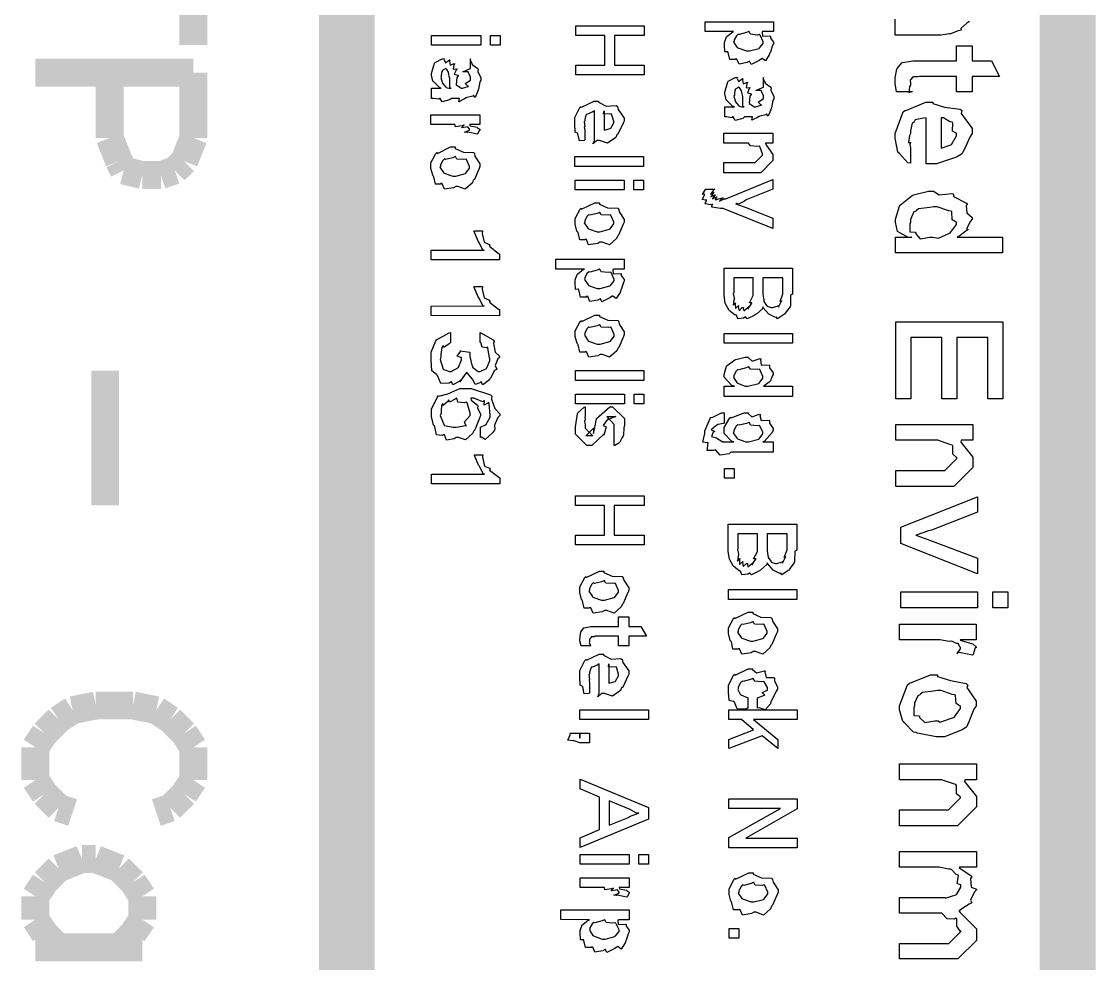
# Model space of a CAD drawing. Extents: x 0.1 to 11.6, y 0.3 to 16.3.
# Drawn here: x 1.4784 to 1.8634, y 1.7942 to 2.1317 of the extents above; entities that cross this region are included whole.
import ezdxf

# ---------------------------------------------------------------- set-up
doc = ezdxf.new("R2010")
doc.units = 0
doc.layers.get('0').update_dxf_attribs({"linetype": 'CONTINUOUS'})

msp = doc.modelspace()

# ---------------------------------------------------------------- linework, layer by layer
at = {"color": 0}
for points, const_width in [([(1.595, 0.520019), (1.595, 4.17665)], 0.02), ([(1.85335, 0.501682), (1.85335, 4.17665)], 0.02), ([(1.53999, 2.16168), (1.53999, 2.12332)], 0.01), ([(1.48335, 2.11333), (1.53999, 2.11333)], 0.01), ([(1.50999, 2.09), (1.50999, 2.11333)], 0.01), ([(1.53999, 2.11333), (1.53999, 2.09)], 0.01), ([(1.51335, 2.08165), (1.50999, 2.09)], 0.01), ([(1.53999, 2.09), (1.53668, 2.08165)], 0.01), ([(1.51497, 2.07835), (1.51335, 2.08165)], 0.01), ([(1.52165, 2.07667), (1.51497, 2.07835)], 0.01), ([(1.53331, 2.07835), (1.52832, 2.07667)], 0.01), ([(1.53668, 2.08165), (1.53331, 2.07835)], 0.01), ([(1.52832, 2.07667), (1.52165, 2.07667)], 0.01), ([(1.50836, 2.00667), (1.50836, 1.95833)], 0.01), ([(1.50499, 1.88667), (1.49669, 1.88499)], 0.01), ([(1.51833, 1.88667), (1.50499, 1.88667)], 0.01), ([(1.52669, 1.88499), (1.51833, 1.88667)], 0.01), ([(1.49164, 1.88167), (1.48665, 1.87668)], 0.01), ([(1.49669, 1.88499), (1.49164, 1.88167)], 0.01), ([(1.53168, 1.88167), (1.52669, 1.88499)], 0.01), ([(1.53668, 1.87668), (1.53168, 1.88167)], 0.01), ([(1.48665, 1.87668), (1.48335, 1.87169)], 0.01), ([(1.53999, 1.87169), (1.53668, 1.87668)], 0.01), ([(1.48335, 1.87169), (1.48335, 1.85997)], 0.01), ([(1.53999, 1.85997), (1.53999, 1.87169)], 0.01), ([(1.48335, 1.85997), (1.48665, 1.85499)], 0.01), ([(1.53668, 1.85499), (1.53999, 1.85997)], 0.01), ([(1.48665, 1.85499), (1.49164, 1.84999)], 0.01), ([(1.53168, 1.84999), (1.53668, 1.85499)], 0.01), ([(1.49164, 1.84999), (1.49669, 1.84831)], 0.01), ([(1.52669, 1.84831), (1.53168, 1.84999)], 0.01), ([(1.5, 1.83165), (1.49164, 1.82835)], 0.01), ([(1.50499, 1.83165), (1.5, 1.83165)], 0.01), ([(1.51335, 1.82835), (1.50499, 1.83165)], 0.01), ([(1.49164, 1.82835), (1.48665, 1.82335)], 0.01), ([(1.51833, 1.82335), (1.51335, 1.82835)], 0.01), ([(1.48665, 1.82335), (1.48335, 1.81831)], 0.01), ([(1.52165, 1.81831), (1.51833, 1.82335)], 0.01), ([(1.48335, 1.81831), (1.48335, 1.81)], 0.01), ([(1.52165, 1.81), (1.52165, 1.81831)], 0.01), ([(1.48335, 1.81), (1.48665, 1.80501)], 0.01), ([(1.51833, 1.80501), (1.52165, 1.81)], 0.01), ([(1.48665, 1.80501), (1.49164, 1.80003)], 0.01), ([(1.51335, 1.80003), (1.51833, 1.80501)], 0.01), ([(1.52165, 1.80003), (1.48335, 1.80003)], 0.01)]:
    msp.add_lwpolyline(points, dxfattribs=dict(at, const_width=const_width))
for points in [[(1.67703, 2.13015), (1.70156, 2.13015), (1.70156, 2.12668), (1.69092, 2.12668), (1.69092, 2.11604), (1.70156, 2.11604), (1.70156, 2.11257), (1.67703, 2.11257), (1.67703, 2.11604), (1.68744, 2.11604), (1.68744, 2.12668), (1.67703, 2.12668), (1.67703, 2.13015)], [(1.72342, 2.13157), (1.74794, 2.13157), (1.74794, 2.1281), (1.74403, 2.1281), (1.74382, 2.12793), (1.74397, 2.12642), (1.74669, 2.12651), (1.74685, 2.12636), (1.74681, 2.12576), (1.74794, 2.12429), (1.74794, 2.12375), (1.74761, 2.12326), (1.74685, 2.12076), (1.74664, 2.1205), (1.74642, 2.11974), (1.74501, 2.11757), (1.74382, 2.11843), (1.7436, 2.11833), (1.74274, 2.11774), (1.73986, 2.11632), (1.73936, 2.11746), (1.73926, 2.11746), (1.7385, 2.11697), (1.73562, 2.11643), (1.73481, 2.11822), (1.73449, 2.11833), (1.73421, 2.11806), (1.73221, 2.11806), (1.73161, 2.12065), (1.73144, 2.12093), (1.73139, 2.12088), (1.73047, 2.12082), (1.73036, 2.12337), (1.73036, 2.12418), (1.73036, 2.12418), (1.73107, 2.12619), (1.73122, 2.12636), (1.73122, 2.12636), (1.73335, 2.12799), (1.73361, 2.1281), (1.72342, 2.1281), (1.72342, 2.13157)], [(1.62538, 2.12668), (1.64296, 2.12668), (1.64296, 2.12321), (1.62538, 2.12321), (1.62538, 2.12668)], [(1.64643, 2.12668), (1.6499, 2.12668), (1.6499, 2.12321), (1.64643, 2.12321), (1.64643, 2.12668)], [(1.73904, 2.1281), (1.73822, 2.12771), (1.73562, 2.127), (1.73519, 2.12706), (1.73514, 2.12701), (1.73465, 2.12657), (1.73383, 2.12511), (1.73383, 2.12463), (1.73361, 2.12435), (1.73492, 2.1224), (1.73514, 2.12224), (1.73514, 2.12224), (1.73822, 2.12115), (1.73926, 2.12115), (1.73926, 2.12115), (1.74274, 2.12207), (1.74294, 2.12224), (1.74294, 2.12224), (1.74425, 2.12386), (1.74425, 2.1244), (1.74425, 2.1244), (1.74317, 2.12685), (1.74294, 2.12701), (1.74219, 2.12685), (1.73969, 2.12711), (1.73921, 2.1281), (1.73904, 2.1281)], [(1.79764, 2.10656), (1.79199, 2.10656), (1.79199, 2.10656), (1.79156, 2.10949), (1.79156, 2.11046), (1.79156, 2.11154), (1.7921, 2.11458), (1.79221, 2.11481), (1.79221, 2.11481), (1.79394, 2.11686), (1.79417, 2.11697), (1.79417, 2.11697), (1.7979, 2.11762), (1.79915, 2.11762), (1.81347, 2.11762), (1.81347, 2.12304), (1.81913, 2.12304), (1.81913, 2.11762), (1.82607, 2.11762), (1.82889, 2.11197), (1.81913, 2.11197), (1.81913, 2.10656), (1.81347, 2.10656), (1.81347, 2.11197), (1.80024, 2.11197), (1.79969, 2.11187), (1.79812, 2.11182), (1.79807, 2.11176), (1.79779, 2.11171), (1.79725, 2.111), (1.79719, 2.11089), (1.79693, 2.11078), (1.79699, 2.10943), (1.79699, 2.10894), (1.79671, 2.10835), (1.79644, 2.10622), (1.79758, 2.10661), (1.79764, 2.10656)], [(1.62885, 2.10786), (1.62819, 2.10807), (1.62614, 2.11003), (1.62603, 2.11025), (1.62586, 2.11029), (1.62538, 2.11242), (1.62538, 2.11307), (1.62538, 2.11307), (1.62646, 2.11675), (1.62668, 2.11697), (1.62668, 2.11697), (1.62912, 2.11828), (1.62993, 2.11828), (1.62983, 2.118), (1.63038, 2.11692), (1.63172, 2.11794), (1.63189, 2.11783), (1.63172, 2.11746), (1.632, 2.116), (1.63351, 2.11664), (1.63363, 2.11654), (1.63336, 2.11615), (1.63308, 2.11458), (1.63444, 2.11469), (1.6345, 2.11458), (1.63411, 2.11431), (1.63351, 2.11285), (1.63487, 2.11242), (1.63493, 2.11219), (1.63444, 2.11165), (1.63411, 2.10906), (1.63569, 2.10807), (1.63579, 2.10786), (1.63579, 2.10786), (1.63644, 2.10786), (1.63644, 2.10786), (1.63644, 2.10786), (1.63851, 2.1084), (1.63861, 2.10851), (1.63829, 2.10856), (1.63743, 2.10954), (1.63926, 2.11074), (1.63926, 2.11111), (1.63926, 2.11176), (1.63851, 2.11361), (1.6384, 2.11371), (1.63797, 2.11361), (1.63661, 2.11361), (1.639, 2.11475), (1.63926, 2.11481), (1.63926, 2.11828), (1.63921, 2.118), (1.63949, 2.11708), (1.63971, 2.11697), (1.63986, 2.11632), (1.64193, 2.11486), (1.64208, 2.11458), (1.64199, 2.11376), (1.64296, 2.11149), (1.64296, 2.11068), (1.64264, 2.11008), (1.64219, 2.10742), (1.64208, 2.10721), (1.64187, 2.1065), (1.64094, 2.10444), (1.64035, 2.10525), (1.64035, 2.10525), (1.64025, 2.10493), (1.63797, 2.10444), (1.63775, 2.10439), (1.63715, 2.10394), (1.63514, 2.10297), (1.63536, 2.10417), (1.63536, 2.10417), (1.63254, 2.10417), (1.63183, 2.10368), (1.62912, 2.10292), (1.62842, 2.10417), (1.62819, 2.10417), (1.62799, 2.1039), (1.62603, 2.10417), (1.62538, 2.10417), (1.62538, 2.10786), (1.62625, 2.10786), (1.62819, 2.10786), (1.62885, 2.10786)], [(1.63232, 2.10786), (1.63194, 2.10797), (1.63189, 2.11111), (1.63189, 2.11154), (1.63183, 2.11154), (1.63146, 2.11339), (1.63146, 2.1135), (1.63146, 2.1135), (1.63086, 2.11453), (1.63081, 2.11458), (1.63075, 2.11458), (1.63043, 2.11481), (1.63038, 2.11481), (1.63015, 2.11458), (1.62933, 2.11425), (1.62929, 2.11415), (1.62901, 2.11378), (1.62885, 2.11247), (1.62885, 2.11199), (1.62864, 2.11165), (1.62918, 2.10997), (1.62929, 2.10981), (1.62918, 2.10969), (1.63049, 2.10818), (1.63058, 2.10807), (1.63058, 2.10807), (1.63157, 2.10786), (1.63189, 2.10786), (1.63232, 2.10786)], [(1.73389, 2.10118), (1.73324, 2.1014), (1.73118, 2.10335), (1.73107, 2.10357), (1.7309, 2.10362), (1.73042, 2.10574), (1.73042, 2.10639), (1.73042, 2.10639), (1.7315, 2.11008), (1.73172, 2.11029), (1.73172, 2.11029), (1.73415, 2.1116), (1.73497, 2.1116), (1.73486, 2.11133), (1.7354, 2.11025), (1.73676, 2.11128), (1.73693, 2.11117), (1.73676, 2.11079), (1.73703, 2.10932), (1.73856, 2.10997), (1.73867, 2.10986), (1.73839, 2.10949), (1.73812, 2.10792), (1.73947, 2.10801), (1.73953, 2.1079), (1.73915, 2.10764), (1.73856, 2.10617), (1.7399, 2.10574), (1.73996, 2.10553), (1.73947, 2.10497), (1.73915, 2.10238), (1.74072, 2.1014), (1.74083, 2.10118), (1.74083, 2.10118), (1.74149, 2.10118), (1.74149, 2.10118), (1.74149, 2.10118), (1.74354, 2.10172), (1.74365, 2.10183), (1.74333, 2.10189), (1.74246, 2.10286), (1.74431, 2.10406), (1.74431, 2.10444), (1.74431, 2.10508), (1.74354, 2.10693), (1.74343, 2.10704), (1.743, 2.10693), (1.74164, 2.10693), (1.74403, 2.10807), (1.74431, 2.10813), (1.74431, 2.1116), (1.74425, 2.11133), (1.74451, 2.1104), (1.74474, 2.11029), (1.7449, 2.10965), (1.74696, 2.10818), (1.74713, 2.1079), (1.74701, 2.1071), (1.74799, 2.10482), (1.74799, 2.104), (1.74767, 2.1034), (1.74724, 2.10075), (1.74713, 2.10053), (1.7469, 2.09983), (1.74599, 2.09776), (1.74539, 2.09858), (1.74539, 2.09858), (1.74528, 2.09825), (1.743, 2.09776), (1.74278, 2.09771), (1.74219, 2.09728), (1.74018, 2.09631), (1.7404, 2.0975), (1.7404, 2.0975), (1.73757, 2.0975), (1.73688, 2.097), (1.73415, 2.09625), (1.73346, 2.0975), (1.73324, 2.0975), (1.73301, 2.09722), (1.73107, 2.0975), (1.73042, 2.0975), (1.73042, 2.10118), (1.73128, 2.10118), (1.73324, 2.10118), (1.73389, 2.10118)], [(1.73736, 2.10118), (1.73697, 2.10129), (1.73693, 2.10444), (1.73693, 2.10487), (1.73688, 2.10487), (1.73649, 2.10672), (1.73649, 2.10682), (1.73649, 2.10682), (1.73589, 2.10786), (1.73583, 2.10792), (1.73579, 2.10792), (1.73546, 2.10813), (1.7354, 2.10813), (1.73519, 2.10792), (1.73438, 2.10758), (1.73432, 2.10747), (1.73406, 2.1071), (1.73389, 2.10579), (1.73389, 2.10531), (1.73367, 2.10499), (1.73421, 2.10331), (1.73432, 2.10314), (1.73421, 2.10303), (1.73551, 2.10151), (1.73562, 2.1014), (1.73562, 2.1014), (1.7366, 2.10118), (1.73693, 2.10118), (1.73736, 2.10118)], [(1.68024, 2.09278), (1.68024, 2.08931), (1.68001, 2.08903), (1.67833, 2.08897), (1.67779, 2.09142), (1.67763, 2.09168), (1.67763, 2.09168), (1.67686, 2.09207), (1.67676, 2.09506), (1.67676, 2.09603), (1.67676, 2.09733), (1.67854, 2.10092), (1.67893, 2.10124), (1.6791, 2.10096), (1.68365, 2.10319), (1.68522, 2.10319), (1.68522, 2.10275), (1.68799, 2.1014), (1.69151, 2.10157), (1.69194, 2.10124), (1.69222, 2.10021), (1.69433, 2.09711), (1.69433, 2.09603), (1.69401, 2.09526), (1.69217, 2.09136), (1.69174, 2.09104), (1.69135, 2.09017), (1.68847, 2.08811), (1.68554, 2.08908), (1.68457, 2.08908), (1.68425, 2.08876), (1.68321, 2.08783), (1.68371, 2.08908), (1.68371, 2.08908), (1.68371, 2.09972), (1.68317, 2.09933), (1.68126, 2.09853), (1.6811, 2.09862), (1.6811, 2.09862), (1.68067, 2.09814), (1.68024, 2.09657), (1.68024, 2.09603), (1.68001, 2.09571), (1.68024, 2.09408), (1.68024, 2.09408), (1.68007, 2.09397), (1.68024, 2.09278), (1.68024, 2.09278)], [(1.79699, 2.08632), (1.79699, 2.08089), (1.79606, 2.08106), (1.79308, 2.08436), (1.79286, 2.08479), (1.79254, 2.0849), (1.79156, 2.0899), (1.79156, 2.09153), (1.79156, 2.09153), (1.79443, 2.09928), (1.79503, 2.09978), (1.79536, 2.09982), (1.80257, 2.10281), (1.80501, 2.10281), (1.80501, 2.10238), (1.80925, 2.10101), (1.81478, 2.10032), (1.81543, 2.09976), (1.81521, 2.09879), (1.81913, 2.09338), (1.81913, 2.09153), (1.81825, 2.09028), (1.81635, 2.08599), (1.81543, 2.08431), (1.815, 2.08393), (1.81353, 2.08311), (1.80632, 2.08067), (1.80393, 2.08068), (1.8036, 2.08067), (1.80285, 2.08067), (1.80263, 2.08067), (1.80263, 2.09717), (1.80165, 2.09706), (1.79872, 2.09646), (1.79839, 2.09581), (1.79829, 2.09565), (1.79758, 2.09532), (1.79699, 2.0925), (1.79699, 2.09153), (1.79671, 2.09082), (1.79628, 2.08838), (1.79699, 2.08832), (1.79699, 2.08826), (1.79676, 2.08789), (1.79699, 2.08632), (1.79699, 2.08632)], [(1.62506, 2.09831), (1.64264, 2.09831), (1.64264, 2.09483), (1.63894, 2.09483), (1.63917, 2.09435), (1.64165, 2.09386), (1.64176, 2.09375), (1.64171, 2.09358), (1.64264, 2.0931), (1.64264, 2.09289), (1.64242, 2.0925), (1.64187, 2.09147), (1.64176, 2.09136), (1.63829, 2.09201), (1.63801, 2.09196), (1.6371, 2.09201), (1.63894, 2.09283), (1.63894, 2.0931), (1.63894, 2.0931), (1.6384, 2.09392), (1.63829, 2.09397), (1.63775, 2.09381), (1.63607, 2.09364), (1.63699, 2.09463), (1.63699, 2.09463), (1.63629, 2.09435), (1.6339, 2.09397), (1.63374, 2.09483), (1.63374, 2.09483), (1.62506, 2.09483), (1.62506, 2.09831)], [(1.68718, 2.09972), (1.68718, 2.09278), (1.68718, 2.09278), (1.6894, 2.09332), (1.68956, 2.09343), (1.68956, 2.09343), (1.69065, 2.09538), (1.69065, 2.09603), (1.69065, 2.09603), (1.68989, 2.09847), (1.68978, 2.09862), (1.68912, 2.09847), (1.68701, 2.09864), (1.68718, 2.09972), (1.68718, 2.09972)], [(1.80806, 2.09717), (1.80806, 2.08632), (1.80806, 2.08632), (1.81153, 2.08746), (1.81174, 2.08761), (1.81174, 2.08761), (1.81347, 2.09071), (1.81347, 2.09174), (1.81338, 2.09168), (1.81207, 2.09244), (1.81218, 2.09538), (1.81196, 2.09565), (1.81114, 2.09581), (1.80881, 2.09717), (1.80806, 2.09717)], [(1.73008, 2.09164), (1.74767, 2.09164), (1.74767, 2.08817), (1.74507, 2.08817), (1.74539, 2.08729), (1.74767, 2.08404), (1.74767, 2.08296), (1.74767, 2.08186), (1.74333, 2.07753), (1.7405, 2.07753), (1.73008, 2.07753), (1.73008, 2.08122), (1.73986, 2.08122), (1.74137, 2.08122), (1.74397, 2.08382), (1.74397, 2.08425), (1.74397, 2.08425), (1.74306, 2.08686), (1.74289, 2.08707), (1.74214, 2.08692), (1.73969, 2.08718), (1.73899, 2.08817), (1.73876, 2.08817), (1.73008, 2.08817), (1.73008, 2.09164)], [(1.63379, 2.08675), (1.63379, 2.08626), (1.63678, 2.0849), (1.64035, 2.08479), (1.64074, 2.08436), (1.6409, 2.08344), (1.64268, 2.08072), (1.64268, 2.07981), (1.64236, 2.07904), (1.64068, 2.07514), (1.64031, 2.07482), (1.63997, 2.07389), (1.63743, 2.07167), (1.63482, 2.07264), (1.634, 2.07264), (1.63319, 2.07215), (1.62993, 2.07167), (1.62912, 2.07357), (1.62879, 2.07374), (1.62858, 2.07346), (1.62674, 2.07346), (1.62614, 2.07607), (1.62597, 2.07633), (1.62576, 2.07661), (1.62511, 2.07904), (1.62511, 2.07981), (1.62511, 2.08106), (1.6269, 2.08447), (1.62728, 2.08479), (1.62744, 2.08447), (1.63217, 2.08675), (1.63379, 2.08675)], [(1.63379, 2.08328), (1.63297, 2.0829), (1.63038, 2.08225), (1.62993, 2.08247), (1.62989, 2.08242), (1.62939, 2.08192), (1.62858, 2.08035), (1.62858, 2.07981), (1.62836, 2.07953), (1.62967, 2.07758), (1.62989, 2.07742), (1.62989, 2.07742), (1.63297, 2.07633), (1.634, 2.07633), (1.634, 2.07633), (1.63747, 2.07726), (1.63769, 2.07742), (1.63769, 2.07742), (1.639, 2.07921), (1.639, 2.07981), (1.639, 2.07981), (1.63792, 2.08225), (1.63769, 2.08242), (1.63693, 2.08225), (1.63444, 2.08236), (1.63396, 2.08328), (1.63379, 2.08328)], [(1.67676, 2.08328), (1.70128, 2.08328), (1.70128, 2.07981), (1.67676, 2.07981), (1.67676, 2.08328)], [(1.67681, 2.07488), (1.69439, 2.07488), (1.69439, 2.0714), (1.67681, 2.0714), (1.67681, 2.07488)], [(1.69786, 2.07488), (1.70133, 2.07488), (1.70133, 2.0714), (1.69786, 2.0714), (1.69786, 2.07488)], [(1.72364, 2.07167), (1.72689, 2.07167), (1.72646, 2.07129), (1.72537, 2.06982), (1.72667, 2.07058), (1.72667, 2.07058), (1.72629, 2.07026), (1.72547, 2.06885), (1.727, 2.06961), (1.72711, 2.0695), (1.72678, 2.06922), (1.72601, 2.06814), (1.72765, 2.0689), (1.72775, 2.06885), (1.72749, 2.06868), (1.72706, 2.06782), (1.7296, 2.06853), (1.72993, 2.06842), (1.72954, 2.06825), (1.72862, 2.06739), (1.73025, 2.06819), (1.73079, 2.06819), (1.74772, 2.07514), (1.74772, 2.07167), (1.73817, 2.06776), (1.73753, 2.06733), (1.73535, 2.06629), (1.73465, 2.06651), (1.73449, 2.06646), (1.73443, 2.0664), (1.73742, 2.06526), (1.73774, 2.06515), (1.74772, 2.06125), (1.74772, 2.05757), (1.72993, 2.06472), (1.72889, 2.06467), (1.72586, 2.06517), (1.72607, 2.06625), (1.72601, 2.06625), (1.72542, 2.06608), (1.72347, 2.06635), (1.72396, 2.06765), (1.72385, 2.06776), (1.72358, 2.06765), (1.72239, 2.06799), (1.72319, 2.06944), (1.72319, 2.06993), (1.7231, 2.06982), (1.72244, 2.06976), (1.72353, 2.07156), (1.72364, 2.07167)], [(1.79161, 2.05442), (1.79747, 2.05442), (1.79622, 2.05436), (1.79232, 2.05643), (1.79161, 2.05985), (1.79161, 2.06093), (1.79161, 2.06093), (1.79303, 2.06554), (1.79335, 2.06592), (1.79346, 2.06603), (1.79758, 2.06939), (1.79812, 2.06961), (1.79812, 2.06961), (1.8035, 2.0709), (1.80528, 2.07092), (1.80528, 2.07092), (1.80729, 2.06961), (1.8119, 2.07004), (1.81244, 2.06982), (1.81239, 2.06901), (1.81711, 2.06657), (1.81743, 2.06614), (1.817, 2.06575), (1.81722, 2.06321), (1.81917, 2.06153), (1.81917, 2.06093), (1.81853, 2.06017), (1.81706, 2.0574), (1.81765, 2.05724), (1.81765, 2.05724), (1.81683, 2.05658), (1.81435, 2.05464), (1.81386, 2.05453), (1.81375, 2.05442), (1.83003, 2.05442), (1.83003, 2.04878), (1.79161, 2.04878), (1.79161, 2.05442)], [(1.68549, 2.06679), (1.68549, 2.06629), (1.68847, 2.06494), (1.69206, 2.06483), (1.69243, 2.0644), (1.6926, 2.06347), (1.69439, 2.06076), (1.69439, 2.05985), (1.69407, 2.05908), (1.69239, 2.05518), (1.692, 2.05485), (1.69168, 2.05393), (1.68912, 2.05171), (1.68653, 2.05268), (1.68571, 2.05268), (1.6849, 2.05219), (1.68164, 2.05171), (1.68083, 2.0536), (1.6805, 2.05376), (1.68028, 2.0535), (1.67844, 2.0535), (1.67785, 2.0561), (1.67768, 2.05638), (1.67746, 2.05664), (1.67681, 2.05908), (1.67681, 2.05985), (1.67681, 2.06108), (1.6786, 2.06451), (1.67899, 2.06483), (1.67914, 2.06451), (1.68386, 2.06679), (1.68549, 2.06679)], [(1.80528, 2.06526), (1.80393, 2.06511), (1.79992, 2.06456), (1.79921, 2.06396), (1.79899, 2.06375), (1.79824, 2.06347), (1.79704, 2.06076), (1.79704, 2.05985), (1.79676, 2.05908), (1.79682, 2.05632), (1.79867, 2.05621), (1.79899, 2.05593), (1.79889, 2.05561), (1.80051, 2.05387), (1.80393, 2.05442), (1.80507, 2.05442), (1.80507, 2.05442), (1.80707, 2.05414), (1.81104, 2.05587), (1.81136, 2.05615), (1.81136, 2.05615), (1.81353, 2.05892), (1.81353, 2.05985), (1.81338, 2.05979), (1.81201, 2.06065), (1.8119, 2.06353), (1.81158, 2.06375), (1.81071, 2.06392), (1.80664, 2.06526), (1.80528, 2.06526)], [(1.68549, 2.06332), (1.68468, 2.06293), (1.68207, 2.06228), (1.68164, 2.0625), (1.68158, 2.06244), (1.6811, 2.06196), (1.68028, 2.06039), (1.68028, 2.05985), (1.68007, 2.05957), (1.68137, 2.05763), (1.68158, 2.05746), (1.68158, 2.05746), (1.68468, 2.05638), (1.68571, 2.05638), (1.68571, 2.05638), (1.68918, 2.05729), (1.6894, 2.05746), (1.6894, 2.05746), (1.69069, 2.05925), (1.69069, 2.05985), (1.69069, 2.05985), (1.68961, 2.06228), (1.6894, 2.06244), (1.68864, 2.06228), (1.68614, 2.06239), (1.68565, 2.06332), (1.68549, 2.06332)], [(1.62517, 2.04628), (1.62517, 2.04975), (1.64426, 2.04975), (1.64388, 2.04969), (1.64225, 2.05268), (1.64208, 2.053), (1.64208, 2.053), (1.64063, 2.05642), (1.64057, 2.05669), (1.64361, 2.05669), (1.64344, 2.05578), (1.64421, 2.05263), (1.64594, 2.05186), (1.64621, 2.05149), (1.64606, 2.05117), (1.64936, 2.04861), (1.64968, 2.04844), (1.64968, 2.04628), (1.62517, 2.04628)], [(1.66992, 2.0465), (1.69444, 2.0465), (1.69444, 2.04303), (1.69054, 2.04303), (1.69032, 2.04286), (1.69049, 2.04133), (1.69319, 2.04144), (1.69336, 2.04129), (1.69331, 2.04069), (1.69444, 2.03922), (1.69444, 2.03868), (1.69412, 2.03819), (1.69336, 2.03569), (1.69314, 2.03543), (1.69293, 2.03467), (1.69151, 2.0325), (1.69032, 2.03336), (1.6901, 2.03326), (1.68924, 2.03265), (1.68636, 2.03125), (1.68588, 2.03239), (1.68576, 2.03239), (1.685, 2.0319), (1.68212, 2.03136), (1.68132, 2.03315), (1.68099, 2.03326), (1.68072, 2.03299), (1.67871, 2.03299), (1.67811, 2.0356), (1.67796, 2.03586), (1.6779, 2.03581), (1.67697, 2.03575), (1.67686, 2.03831), (1.67686, 2.03911), (1.67686, 2.03911), (1.67757, 2.04112), (1.67774, 2.04129), (1.67774, 2.04129), (1.67985, 2.04292), (1.68013, 2.04303), (1.66992, 2.04303), (1.66992, 2.0465)], [(1.68554, 2.04303), (1.68474, 2.04264), (1.68212, 2.04193), (1.68169, 2.04199), (1.68164, 2.04193), (1.68115, 2.0415), (1.68033, 2.04004), (1.68033, 2.03956), (1.68013, 2.03928), (1.68143, 2.03732), (1.68164, 2.03717), (1.68164, 2.03717), (1.68474, 2.03608), (1.68576, 2.03608), (1.68576, 2.03608), (1.68924, 2.037), (1.68946, 2.03717), (1.68946, 2.03717), (1.69075, 2.03879), (1.69075, 2.03933), (1.69075, 2.03933), (1.68967, 2.04178), (1.68946, 2.04193), (1.68869, 2.04178), (1.68619, 2.04204), (1.68571, 2.04303), (1.68554, 2.04303)], [(1.73019, 2.04335), (1.75472, 2.04335), (1.75472, 2.03401), (1.75401, 2.03364), (1.75396, 2.02979), (1.75385, 2.02946), (1.75331, 2.02881), (1.75174, 2.02669), (1.75168, 2.02686), (1.75168, 2.02686), (1.75114, 2.02636), (1.74935, 2.02513), (1.74897, 2.02576), (1.74886, 2.02576), (1.74864, 2.02561), (1.74647, 2.02669), (1.74625, 2.02686), (1.74625, 2.02686), (1.74419, 2.02918), (1.74408, 2.02946), (1.74403, 2.02881), (1.74197, 2.02701), (1.74169, 2.02686), (1.74094, 2.02636), (1.7385, 2.02513), (1.73796, 2.02576), (1.73779, 2.02576), (1.73719, 2.02544), (1.73508, 2.02518), (1.7346, 2.02653), (1.73432, 2.02664), (1.73415, 2.02653), (1.73204, 2.02821), (1.73193, 2.02838), (1.73193, 2.02838), (1.73068, 2.03054), (1.73063, 2.03076), (1.73063, 2.03076), (1.73019, 2.03353), (1.73019, 2.03444), (1.73019, 2.04335)], [(1.62517, 2.02632), (1.62517, 2.02978), (1.64426, 2.02979), (1.64388, 2.02974), (1.64225, 2.03271), (1.64208, 2.03304), (1.64208, 2.03304), (1.64063, 2.03646), (1.64057, 2.03672), (1.64361, 2.03672), (1.64344, 2.03581), (1.64421, 2.03267), (1.64594, 2.0319), (1.64621, 2.03151), (1.64606, 2.03119), (1.64936, 2.02864), (1.64968, 2.02849), (1.64968, 2.02631), (1.62517, 2.02632)], [(1.73367, 2.03988), (1.73367, 2.03446), (1.73346, 2.03424), (1.73383, 2.03261), (1.73389, 2.0325), (1.73372, 2.0319), (1.73351, 2.03006), (1.73432, 2.03097), (1.73432, 2.03097), (1.73421, 2.03049), (1.73426, 2.02892), (1.73535, 2.02994), (1.7354, 2.02989), (1.73529, 2.02951), (1.73557, 2.02811), (1.73671, 2.02924), (1.73714, 2.02924), (1.73703, 2.02903), (1.73725, 2.02806), (1.73893, 2.02946), (1.7391, 2.02946), (1.73893, 2.02929), (1.73867, 2.02869), (1.74013, 2.03076), (1.74018, 2.03097), (1.74007, 2.03088), (1.73926, 2.03093), (1.74061, 2.03358), (1.74061, 2.03444), (1.74061, 2.03988), (1.73367, 2.03988)], [(1.74408, 2.03988), (1.74408, 2.03467), (1.74408, 2.03396), (1.74442, 2.03201), (1.74451, 2.03185), (1.74451, 2.03136), (1.74544, 2.03), (1.74561, 2.02989), (1.74561, 2.02974), (1.74707, 2.02924), (1.74756, 2.02924), (1.74756, 2.02924), (1.74957, 2.02979), (1.74972, 2.02989), (1.74968, 2.02979), (1.74968, 2.02935), (1.75076, 2.03147), (1.75082, 2.03162), (1.75076, 2.03157), (1.75028, 2.03142), (1.75125, 2.03418), (1.75125, 2.0351), (1.75125, 2.03988), (1.74408, 2.03988)], [(1.68554, 2.02653), (1.68554, 2.02604), (1.68853, 2.02468), (1.69211, 2.02458), (1.69249, 2.02414), (1.69265, 2.02322), (1.69444, 2.0205), (1.69444, 2.01958), (1.69412, 2.01882), (1.69243, 2.01492), (1.69206, 2.0146), (1.69174, 2.01367), (1.68918, 2.01144), (1.68658, 2.01243), (1.68576, 2.01243), (1.68494, 2.01193), (1.68169, 2.01144), (1.68088, 2.01335), (1.68056, 2.01351), (1.68033, 2.01324), (1.6785, 2.01324), (1.6779, 2.01585), (1.67774, 2.01611), (1.67751, 2.01639), (1.67686, 2.01882), (1.67686, 2.01958), (1.67686, 2.02083), (1.67865, 2.02425), (1.67904, 2.02458), (1.67919, 2.02425), (1.68392, 2.02653), (1.68554, 2.02653)], [(1.68554, 2.02306), (1.68474, 2.02268), (1.68212, 2.02203), (1.68169, 2.02225), (1.68164, 2.02219), (1.68115, 2.02171), (1.68033, 2.02013), (1.68033, 2.01958), (1.68013, 2.01932), (1.68143, 2.01736), (1.68164, 2.01719), (1.68164, 2.01719), (1.68474, 2.01611), (1.68576, 2.01611), (1.68576, 2.01611), (1.68924, 2.01704), (1.68946, 2.01719), (1.68946, 2.01719), (1.69075, 2.01899), (1.69075, 2.01958), (1.69075, 2.01958), (1.68967, 2.02203), (1.68946, 2.02219), (1.68869, 2.02203), (1.68619, 2.02214), (1.68571, 2.02306), (1.68554, 2.02306)], [(1.79172, 2.02414), (1.83014, 2.02414), (1.83014, 1.99658), (1.82471, 1.99658), (1.82471, 2.0185), (1.81364, 2.0185), (1.81364, 1.99658), (1.80821, 1.99658), (1.80821, 2.0185), (1.79715, 2.0185), (1.79715, 1.99658), (1.79172, 1.99658), (1.79172, 2.02414)], [(1.63217, 2.02024), (1.63217, 2.01676), (1.63167, 2.01622), (1.62972, 2.01492), (1.62956, 2.01568), (1.62956, 2.01568), (1.62901, 2.01486), (1.62869, 2.01243), (1.62869, 2.01156), (1.62842, 2.01058), (1.62956, 2.00711), (1.62978, 2.007), (1.62978, 2.007), (1.63172, 2.00635), (1.63237, 2.00635), (1.63237, 2.00635), (1.63476, 2.00765), (1.63499, 2.00786), (1.63499, 2.00786), (1.63607, 2.01047), (1.63607, 2.01133), (1.63574, 2.01129), (1.63456, 2.01178), (1.63569, 2.01351), (1.63564, 2.01372), (1.63911, 2.01329), (1.63911, 2.01318), (1.63911, 2.01296), (1.63911, 2.01286), (1.63911, 2.01172), (1.63981, 2.00863), (1.63997, 2.00831), (1.64003, 2.00782), (1.64208, 2.00635), (1.64279, 2.00635), (1.64279, 2.00635), (1.64501, 2.00743), (1.64518, 2.00765), (1.64512, 2.00765), (1.64626, 2.01025), (1.64626, 2.01112), (1.64606, 2.01112), (1.64551, 2.01481), (1.6454, 2.01503), (1.64507, 2.01481), (1.6435, 2.01508), (1.64301, 2.01671), (1.64279, 2.01676), (1.64279, 2.02024), (1.64301, 2.02013), (1.64746, 2.01764), (1.64779, 2.01719), (1.64751, 2.01633), (1.64811, 2.01324), (1.64974, 2.01182), (1.64974, 2.01133), (1.64914, 2.01085), (1.64811, 2.00846), (1.64876, 2.00721), (1.64865, 2.007), (1.64785, 2.00667), (1.64649, 2.00396), (1.64626, 2.00375), (1.64578, 2.00314), (1.64378, 2.00157), (1.64318, 2.00265), (1.64301, 2.00265), (1.64268, 2.00228), (1.64094, 2.00163), (1.64019, 2.00342), (1.63997, 2.00353), (1.63997, 2.00353), (1.63813, 2.00586), (1.63801, 2.00612), (1.63737, 2.00532), (1.63553, 2.00265), (1.63585, 2.00331), (1.63585, 2.00331), (1.63519, 2.00276), (1.63297, 2.00151), (1.63249, 2.00265), (1.63237, 2.00265), (1.63167, 2.00217), (1.62864, 2.00206), (1.6275, 2.00483), (1.62717, 2.00526), (1.62717, 2.00526), (1.62543, 2.00661), (1.62522, 2.01053), (1.62522, 2.01178), (1.62522, 2.01324), (1.62685, 2.01725), (1.62717, 2.01764), (1.62717, 2.01764), (1.63162, 2.02018), (1.63217, 2.02024)], [(1.73019, 2.0199), (1.75472, 2.0199), (1.75472, 2.01643), (1.73019, 2.01643), (1.73019, 2.0199)], [(1.73025, 2.00108), (1.73394, 2.00108), (1.73301, 2.00131), (1.73025, 2.00424), (1.73025, 2.00521), (1.73025, 2.00521), (1.73112, 2.00825), (1.73133, 2.00846), (1.73133, 2.00846), (1.73406, 2.01053), (1.73438, 2.01064), (1.73438, 2.01064), (1.73779, 2.0115), (1.73893, 2.0115), (1.73882, 2.01129), (1.74024, 2.01004), (1.74317, 2.01096), (1.74349, 2.01085), (1.74322, 2.01058), (1.74354, 2.00863), (1.74631, 2.00874), (1.74653, 2.00846), (1.74653, 2.00765), (1.74783, 2.00586), (1.74783, 2.00521), (1.7475, 2.00467), (1.7469, 2.00299), (1.74675, 2.00282), (1.74636, 2.0025), (1.74457, 2.00119), (1.74436, 2.00108), (1.75478, 2.00108), (1.75478, 1.99739), (1.73025, 1.99739), (1.73025, 2.00108)], [(1.67692, 2.00663), (1.70144, 2.00663), (1.70144, 2.00314), (1.67692, 2.00315), (1.67692, 2.00663)], [(1.73893, 2.00803), (1.73812, 2.00765), (1.73551, 2.00694), (1.73508, 2.007), (1.73503, 2.00694), (1.73454, 2.00646), (1.73372, 2.00487), (1.73372, 2.00433), (1.73356, 2.00412), (1.73481, 2.00233), (1.73503, 2.00217), (1.73503, 2.00217), (1.73779, 2.00108), (1.73872, 2.00108), (1.73872, 2.00108), (1.74263, 2.002), (1.74283, 2.00217), (1.74283, 2.00217), (1.74414, 2.00396), (1.74414, 2.00456), (1.74414, 2.00456), (1.74306, 2.007), (1.74283, 2.00717), (1.74208, 2.007), (1.73969, 2.00711), (1.7391, 2.00803), (1.73893, 2.00803)], [(1.64285, 1.98269), (1.64285, 1.98637), (1.64285, 1.98637), (1.64492, 1.98736), (1.64501, 1.98746), (1.64497, 1.98751), (1.64632, 1.98996), (1.64632, 1.99072), (1.64632, 1.99072), (1.64594, 1.99479), (1.64589, 1.99528), (1.64556, 1.99494), (1.64426, 1.99425), (1.64432, 1.99582), (1.64415, 1.99593), (1.64372, 1.9955), (1.64046, 1.99681), (1.63938, 1.99681), (1.63954, 1.99599), (1.64182, 1.99431), (1.64199, 1.99397), (1.64187, 1.99317), (1.64285, 1.99121), (1.64285, 1.9905), (1.64253, 1.98964), (1.64085, 1.98546), (1.64046, 1.98508), (1.64008, 1.98415), (1.63747, 1.98178), (1.63499, 1.98269), (1.63417, 1.98269), (1.63346, 1.98221), (1.63069, 1.98172), (1.62993, 1.98361), (1.62961, 1.98378), (1.62929, 1.98344), (1.62711, 1.98367), (1.62651, 1.98649), (1.62636, 1.98682), (1.62608, 1.98714), (1.62528, 1.99018), (1.62528, 1.99115), (1.62528, 1.99278), (1.62744, 1.99724), (1.62788, 1.99767), (1.62793, 1.9975), (1.63118, 1.99826), (1.63553, 2.00026), (1.63699, 2.00026), (1.63949, 2.00026), (1.64643, 1.99793), (1.64697, 1.99744), (1.64681, 1.99642), (1.64806, 1.99306), (1.64979, 1.99115), (1.64979, 1.9905), (1.64914, 1.98985), (1.64794, 1.98708), (1.64806, 1.98557), (1.64785, 1.98529), (1.64714, 1.98438), (1.64458, 1.98199), (1.64322, 1.98275), (1.64285, 1.98269)], [(1.67692, 1.99821), (1.6945, 1.99821), (1.6945, 1.99474), (1.67692, 1.99474), (1.67692, 1.99821)], [(1.69797, 1.99821), (1.70144, 1.99821), (1.70144, 1.99474), (1.69797, 1.99474), (1.69797, 1.99821)], [(1.63439, 1.99679), (1.63379, 1.99636), (1.63172, 1.99533), (1.63157, 1.99615), (1.63157, 1.99615), (1.63113, 1.9956), (1.62956, 1.99419), (1.62939, 1.99485), (1.62939, 1.99485), (1.62896, 1.99414), (1.62875, 1.99208), (1.62875, 1.99137), (1.62847, 1.9905), (1.62983, 1.98714), (1.63004, 1.98703), (1.63004, 1.98703), (1.63314, 1.98637), (1.63417, 1.98637), (1.63417, 1.98637), (1.63764, 1.98692), (1.63786, 1.98703), (1.63769, 1.98703), (1.63721, 1.98828), (1.63917, 1.99061), (1.63917, 1.99137), (1.63917, 1.99137), (1.63807, 1.99506), (1.63786, 1.99528), (1.63715, 1.99506), (1.63471, 1.99533), (1.63444, 1.99681), (1.63439, 1.99679)], [(1.68039, 1.99365), (1.68039, 1.99018), (1.68028, 1.98996), (1.68039, 1.98932), (1.68039, 1.9891), (1.68018, 1.98856), (1.68039, 1.98704), (1.68039, 1.98649), (1.68039, 1.98606), (1.68321, 1.98324), (1.68212, 1.98324), (1.68061, 1.98324), (1.68343, 1.98606), (1.68343, 1.9841), (1.68386, 1.98628), (1.68451, 1.98931), (1.68451, 1.98953), (1.68929, 1.99365), (1.69015, 1.99365), (1.6945, 1.98953), (1.6945, 1.98693), (1.69422, 1.98611), (1.69412, 1.98351), (1.69407, 1.98324), (1.69368, 1.98269), (1.69288, 1.98096), (1.69276, 1.98085), (1.69249, 1.98062), (1.69103, 1.97982), (1.69081, 1.97976), (1.69081, 1.98324), (1.69081, 1.98324), (1.69081, 1.98406), (1.69081, 1.98432), (1.69081, 1.98432), (1.69081, 1.98611), (1.69081, 1.98671), (1.69081, 1.98736), (1.68821, 1.99018), (1.68951, 1.99018), (1.69146, 1.99018), (1.68864, 1.9891), (1.68864, 1.98953), (1.68842, 1.98888), (1.68793, 1.9885), (1.68685, 1.98699), (1.68799, 1.98654), (1.68799, 1.98649), (1.68713, 1.98346), (1.68713, 1.98389), (1.68278, 1.97976), (1.68257, 1.97976), (1.68104, 1.97976), (1.67692, 1.98389), (1.67692, 1.98649), (1.67692, 1.98649), (1.67763, 1.99121), (1.67779, 1.99149), (1.67779, 1.99149), (1.68007, 1.9936), (1.68039, 1.99365)], [(1.73025, 1.99154), (1.73025, 1.98807), (1.73003, 1.98768), (1.72797, 1.98731), (1.72786, 1.98719), (1.72721, 1.98687), (1.72558, 1.98546), (1.72678, 1.98497), (1.72678, 1.98481), (1.72635, 1.9846), (1.72569, 1.98301), (1.72749, 1.98258), (1.72765, 1.98242), (1.72765, 1.98242), (1.72954, 1.98124), (1.72982, 1.98113), (1.72976, 1.98113), (1.72965, 1.98113), (1.73269, 1.98113), (1.73372, 1.98113), (1.73286, 1.98139), (1.73025, 1.98415), (1.73025, 1.98503), (1.73025, 1.98628), (1.73221, 1.98975), (1.73264, 1.99001), (1.73275, 1.98975), (1.73736, 1.99154), (1.73893, 1.99154), (1.73882, 1.99132), (1.74013, 1.99007), (1.74294, 1.991), (1.74328, 1.99089), (1.743, 1.99061), (1.74349, 1.98872), (1.74631, 1.98893), (1.74653, 1.98872), (1.74653, 1.98785), (1.74783, 1.9859), (1.74783, 1.98525), (1.7475, 1.98449), (1.74474, 1.98139), (1.74414, 1.98113), (1.74783, 1.98113), (1.74783, 1.97743), (1.73264, 1.97743), (1.73199, 1.97683), (1.72885, 1.9764), (1.72721, 1.97819), (1.727, 1.97831), (1.72646, 1.97797), (1.72413, 1.97803), (1.7245, 1.98062), (1.72439, 1.9809), (1.72418, 1.98074), (1.72254, 1.98101), (1.72331, 1.98406), (1.72331, 1.98503), (1.72331, 1.98503), (1.72526, 1.98953), (1.72547, 1.98981), (1.72547, 1.98981), (1.72618, 1.99001), (1.72922, 1.99154), (1.73025, 1.99154)], [(1.73915, 1.98807), (1.73828, 1.98768), (1.73557, 1.98704), (1.73508, 1.98725), (1.73503, 1.98719), (1.73454, 1.98671), (1.73372, 1.98514), (1.73372, 1.9846), (1.73351, 1.98432), (1.73481, 1.98238), (1.73503, 1.98221), (1.73503, 1.98221), (1.73796, 1.98113), (1.73893, 1.98113), (1.73893, 1.98113), (1.74263, 1.98204), (1.74283, 1.98221), (1.74283, 1.98221), (1.74414, 1.984), (1.74414, 1.9846), (1.74414, 1.9846), (1.74306, 1.98682), (1.74283, 1.98699), (1.74208, 1.98682), (1.73964, 1.98708), (1.73926, 1.98807), (1.73915, 1.98807)], [(1.79178, 1.98731), (1.81933, 1.98731), (1.81933, 1.98167), (1.81521, 1.98167), (1.81511, 1.98101), (1.81933, 1.97564), (1.81933, 1.97385), (1.81933, 1.9719), (1.81261, 1.96517), (1.80826, 1.96517), (1.79178, 1.96517), (1.79178, 1.97081), (1.80697, 1.97082), (1.80935, 1.97081), (1.81369, 1.97515), (1.81369, 1.97558), (1.81353, 1.97553), (1.81222, 1.97667), (1.81222, 1.97965), (1.81196, 1.97993), (1.81114, 1.98014), (1.80686, 1.98167), (1.80544, 1.98167), (1.79178, 1.98167), (1.79178, 1.98731)], [(1.62528, 1.9661), (1.62528, 1.96957), (1.64437, 1.96957), (1.64399, 1.96951), (1.64236, 1.9725), (1.64219, 1.97282), (1.64219, 1.97282), (1.64074, 1.97624), (1.64068, 1.97651), (1.64372, 1.97651), (1.64356, 1.97558), (1.64432, 1.97244), (1.64606, 1.97168), (1.64632, 1.97131), (1.64615, 1.97097), (1.64947, 1.96843), (1.64979, 1.96826), (1.64979, 1.96608), (1.62528, 1.9661)], [(1.73031, 1.97157), (1.73378, 1.97157), (1.73378, 1.9681), (1.73031, 1.9681), (1.73031, 1.97157)], [(1.67697, 1.96181), (1.7015, 1.96181), (1.7015, 1.95833), (1.69086, 1.95833), (1.69086, 1.94769), (1.7015, 1.94769), (1.7015, 1.94422), (1.67697, 1.94422), (1.67697, 1.94769), (1.68739, 1.94769), (1.68739, 1.95833), (1.67697, 1.95833), (1.67697, 1.96181)], [(1.79351, 1.95051), (1.82107, 1.96137), (1.82107, 1.95594), (1.80458, 1.94943), (1.80317, 1.94917), (1.79937, 1.94786), (1.79893, 1.94769), (1.79893, 1.94769), (1.8036, 1.94596), (1.80414, 1.94575), (1.82107, 1.93946), (1.82107, 1.93381), (1.79351, 1.94467), (1.79351, 1.95051)], [(1.73172, 1.95165), (1.75624, 1.95165), (1.75624, 1.94233), (1.75553, 1.94194), (1.75549, 1.9381), (1.75538, 1.93776), (1.75483, 1.93713), (1.75325, 1.935), (1.75319, 1.93517), (1.75319, 1.93517), (1.75265, 1.93468), (1.75088, 1.93343), (1.75049, 1.93408), (1.75038, 1.93408), (1.75017, 1.93392), (1.74799, 1.935), (1.74778, 1.93517), (1.74778, 1.93517), (1.74571, 1.9375), (1.74561, 1.93776), (1.74556, 1.93713), (1.74349, 1.93533), (1.74322, 1.93517), (1.74246, 1.93468), (1.74001, 1.93343), (1.73947, 1.93408), (1.73931, 1.93408), (1.73872, 1.93375), (1.7366, 1.93349), (1.73611, 1.93483), (1.73583, 1.93494), (1.73568, 1.93483), (1.73356, 1.93653), (1.73346, 1.93668), (1.73346, 1.93668), (1.73221, 1.93886), (1.73215, 1.93907), (1.73215, 1.93907), (1.73172, 1.94185), (1.73172, 1.94276), (1.73172, 1.95165)], [(1.73519, 1.94819), (1.73519, 1.94276), (1.73497, 1.94254), (1.73535, 1.94092), (1.7354, 1.94081), (1.73525, 1.94021), (1.73503, 1.93836), (1.73583, 1.93929), (1.73583, 1.93929), (1.73574, 1.93881), (1.73579, 1.93722), (1.73688, 1.93826), (1.73693, 1.93821), (1.73682, 1.93782), (1.73708, 1.93642), (1.73822, 1.93756), (1.73867, 1.93756), (1.73856, 1.93733), (1.73876, 1.93636), (1.74046, 1.93776), (1.74061, 1.93776), (1.74046, 1.93761), (1.74018, 1.93701), (1.74164, 1.93907), (1.74169, 1.93929), (1.7416, 1.93918), (1.74078, 1.93924), (1.74214, 1.94189), (1.74214, 1.94276), (1.74214, 1.94819), (1.73519, 1.94819)], [(1.74561, 1.94818), (1.74561, 1.94297), (1.74561, 1.94228), (1.74593, 1.94032), (1.74604, 1.94015), (1.74604, 1.93967), (1.74696, 1.93832), (1.74713, 1.93821), (1.74713, 1.93804), (1.74858, 1.93756), (1.74908, 1.93756), (1.74908, 1.93756), (1.75108, 1.9381), (1.75125, 1.93821), (1.75119, 1.9381), (1.75119, 1.93767), (1.75228, 1.93978), (1.75233, 1.93994), (1.75228, 1.93989), (1.75179, 1.93972), (1.75276, 1.94249), (1.75276, 1.94342), (1.75276, 1.94818), (1.74561, 1.94818)], [(1.68713, 1.93485), (1.68713, 1.93435), (1.69011, 1.933), (1.69368, 1.93289), (1.69407, 1.93246), (1.69422, 1.93153), (1.69601, 1.92882), (1.69601, 1.9279), (1.69569, 1.92714), (1.69401, 1.92324), (1.69363, 1.9229), (1.69331, 1.92199), (1.69075, 1.91976), (1.68815, 1.92074), (1.68733, 1.92074), (1.68653, 1.92025), (1.68326, 1.91976), (1.68246, 1.92165), (1.68212, 1.92182), (1.68192, 1.92156), (1.68007, 1.92156), (1.67947, 1.92415), (1.67931, 1.92443), (1.6791, 1.92469), (1.67844, 1.92714), (1.67844, 1.9279), (1.67844, 1.92915), (1.68024, 1.93257), (1.68061, 1.93289), (1.68078, 1.93257), (1.68549, 1.93485), (1.68713, 1.93485)], [(1.68713, 1.93138), (1.68631, 1.93099), (1.68371, 1.93033), (1.68326, 1.93056), (1.68321, 1.9305), (1.68272, 1.93001), (1.68192, 1.92844), (1.68192, 1.9279), (1.68169, 1.92763), (1.683, 1.92567), (1.68321, 1.92551), (1.68321, 1.92551), (1.68631, 1.92443), (1.68733, 1.92443), (1.68733, 1.92443), (1.69081, 1.92535), (1.69103, 1.92551), (1.69103, 1.92551), (1.69233, 1.92731), (1.69233, 1.9279), (1.69233, 1.9279), (1.69125, 1.93033), (1.69103, 1.9305), (1.69026, 1.93033), (1.68778, 1.93044), (1.68728, 1.93138), (1.68713, 1.93138)], [(1.73178, 1.92817), (1.75629, 1.92817), (1.75629, 1.92469), (1.73178, 1.92469), (1.73178, 1.92817)], [(1.79351, 1.92736), (1.82107, 1.92736), (1.82107, 1.92171), (1.79351, 1.92171), (1.79351, 1.92736)], [(1.8265, 1.92736), (1.83192, 1.92735), (1.83192, 1.92171), (1.8265, 1.92171), (1.8265, 1.92736)], [(1.6824, 1.90799), (1.67893, 1.90799), (1.67893, 1.90799), (1.6785, 1.90978), (1.6785, 1.91037), (1.6785, 1.91037), (1.67882, 1.91303), (1.67893, 1.91319), (1.67893, 1.91319), (1.6799, 1.91444), (1.68001, 1.9145), (1.68001, 1.9145), (1.68246, 1.91493), (1.68326, 1.91493), (1.69239, 1.91493), (1.69239, 1.9184), (1.69607, 1.9184), (1.69607, 1.91493), (1.70042, 1.91493), (1.70236, 1.91146), (1.69607, 1.91146), (1.69607, 1.90799), (1.69239, 1.90799), (1.69239, 1.91146), (1.68392, 1.91146), (1.68371, 1.91129), (1.68267, 1.91129), (1.68261, 1.91124), (1.68251, 1.91108), (1.68218, 1.91069), (1.68218, 1.9106), (1.68201, 1.91037), (1.68197, 1.90972), (1.68197, 1.9095), (1.68181, 1.90929), (1.68229, 1.90815), (1.6824, 1.90799)], [(1.74046, 1.92014), (1.74046, 1.91965), (1.74343, 1.91829), (1.74701, 1.91818), (1.7474, 1.91775), (1.74756, 1.91683), (1.74935, 1.91411), (1.74935, 1.91319), (1.74903, 1.91243), (1.74735, 1.90853), (1.74696, 1.90821), (1.74664, 1.90728), (1.74408, 1.90506), (1.74149, 1.90603), (1.74067, 1.90603), (1.73986, 1.90554), (1.7366, 1.90506), (1.73579, 1.90696), (1.73546, 1.90713), (1.73525, 1.90685), (1.7334, 1.90685), (1.73281, 1.90944), (1.73264, 1.90972), (1.73242, 1.91), (1.73178, 1.91243), (1.73178, 1.91319), (1.73178, 1.91444), (1.73356, 1.91786), (1.73394, 1.91818), (1.7341, 1.91786), (1.73882, 1.92014), (1.74046, 1.92014)], [(1.74044, 1.91667), (1.73964, 1.91629), (1.73703, 1.91564), (1.7366, 1.91585), (1.73654, 1.91579), (1.73606, 1.91531), (1.73525, 1.91374), (1.73525, 1.91319), (1.73503, 1.91292), (1.73633, 1.91097), (1.73654, 1.91081), (1.73654, 1.91081), (1.73964, 1.90972), (1.74067, 1.90972), (1.74067, 1.90972), (1.74414, 1.91065), (1.74436, 1.91081), (1.74436, 1.91081), (1.74567, 1.9126), (1.74567, 1.91319), (1.74567, 1.91319), (1.74457, 1.91564), (1.74436, 1.91579), (1.7436, 1.91564), (1.7411, 1.91575), (1.74061, 1.91667), (1.74044, 1.91667)], [(1.79303, 1.91581), (1.82058, 1.91579), (1.82058, 1.91015), (1.81494, 1.91015), (1.81489, 1.9101), (1.81928, 1.90875), (1.8195, 1.90864), (1.8195, 1.90864), (1.82058, 1.90765), (1.82058, 1.90733), (1.82015, 1.90728), (1.8195, 1.90494), (1.81928, 1.90474), (1.81386, 1.90582), (1.81381, 1.90571), (1.81375, 1.90517), (1.81494, 1.90696), (1.81494, 1.90756), (1.81467, 1.90761), (1.81418, 1.90875), (1.81407, 1.90886), (1.81347, 1.90885), (1.8119, 1.90972), (1.81168, 1.90972), (1.81093, 1.90961), (1.80757, 1.91015), (1.80647, 1.91015), (1.79303, 1.91015), (1.79303, 1.91581)], [(1.68197, 1.89469), (1.68197, 1.89122), (1.68175, 1.89094), (1.68007, 1.8909), (1.67953, 1.89333), (1.67936, 1.89361), (1.67936, 1.89361), (1.6786, 1.89399), (1.6785, 1.89697), (1.6785, 1.89794), (1.6785, 1.89925), (1.68028, 1.90283), (1.68067, 1.90315), (1.68083, 1.90289), (1.68539, 1.90511), (1.68696, 1.90511), (1.68696, 1.90468), (1.68972, 1.90332), (1.69325, 1.90349), (1.69368, 1.90317), (1.69396, 1.90213), (1.69607, 1.89904), (1.69607, 1.89794), (1.69575, 1.89719), (1.6939, 1.89328), (1.69347, 1.89296), (1.69308, 1.8921), (1.69021, 1.89003), (1.68728, 1.891), (1.68631, 1.891), (1.68599, 1.89068), (1.68494, 1.88976), (1.68544, 1.891), (1.68544, 1.891), (1.68544, 1.90164), (1.68489, 1.90126), (1.683, 1.90044), (1.68283, 1.90056), (1.68283, 1.90056), (1.6824, 1.90007), (1.68197, 1.8985), (1.68197, 1.89794), (1.68175, 1.89762), (1.68197, 1.896), (1.68197, 1.896), (1.68181, 1.89589), (1.68197, 1.89469), (1.68197, 1.89469)], [(1.68892, 1.90164), (1.68892, 1.89469), (1.68892, 1.89469), (1.69114, 1.89524), (1.69129, 1.89535), (1.69129, 1.89535), (1.69239, 1.89731), (1.69239, 1.89794), (1.69239, 1.89794), (1.69162, 1.90039), (1.69151, 1.90056), (1.69086, 1.90039), (1.68875, 1.90056), (1.68892, 1.90164), (1.68892, 1.90164)], [(1.73876, 1.88943), (1.73876, 1.88574), (1.73807, 1.88531), (1.73492, 1.88542), (1.73389, 1.88786), (1.73356, 1.88813), (1.7335, 1.88808), (1.73204, 1.88851), (1.73182, 1.8915), (1.73182, 1.89247), (1.73182, 1.89382), (1.73361, 1.89757), (1.734, 1.89789), (1.73415, 1.89757), (1.73887, 1.89985), (1.7405, 1.89985), (1.7404, 1.89962), (1.74181, 1.89837), (1.74474, 1.89914), (1.74507, 1.89899), (1.74479, 1.89871), (1.74528, 1.89675), (1.7481, 1.89669), (1.74832, 1.89638), (1.74826, 1.8955), (1.7494, 1.89324), (1.7494, 1.89247), (1.74892, 1.89176), (1.74724, 1.8884), (1.74701, 1.88813), (1.74681, 1.88732), (1.74496, 1.88514), (1.74278, 1.88585), (1.74224, 1.88574), (1.74224, 1.88943), (1.74224, 1.88943), (1.74468, 1.8904), (1.74485, 1.89051), (1.74457, 1.89057), (1.74382, 1.89133), (1.74571, 1.89219), (1.74571, 1.89247), (1.74571, 1.89317), (1.74462, 1.89513), (1.74442, 1.89529), (1.74365, 1.89513), (1.74126, 1.8954), (1.74067, 1.89638), (1.7405, 1.89638), (1.73969, 1.896), (1.73708, 1.89529), (1.73665, 1.89535), (1.7366, 1.89529), (1.73611, 1.89481), (1.73529, 1.89324), (1.73529, 1.89268), (1.73508, 1.89242), (1.736, 1.89068), (1.73617, 1.89051), (1.73617, 1.89051), (1.73844, 1.88949), (1.73876, 1.88943)], [(1.80669, 1.89762), (1.80675, 1.89703), (1.81136, 1.89567), (1.81694, 1.89458), (1.81754, 1.89393), (1.81717, 1.89307), (1.82058, 1.88818), (1.82058, 1.88656), (1.81972, 1.88531), (1.81793, 1.88086), (1.81728, 1.87912), (1.81689, 1.87874), (1.81549, 1.87793), (1.80919, 1.87549), (1.80713, 1.87549), (1.80626, 1.87549), (1.79958, 1.87679), (1.7991, 1.87701), (1.79812, 1.87711), (1.79482, 1.88049), (1.79454, 1.88092), (1.79428, 1.88092), (1.79303, 1.88514), (1.79303, 1.88656), (1.79303, 1.88656), (1.7959, 1.8941), (1.7965, 1.89458), (1.79676, 1.89464), (1.80419, 1.89762), (1.80669, 1.89762)], [(1.80669, 1.89199), (1.80533, 1.89182), (1.80132, 1.89128), (1.80063, 1.89068), (1.8004, 1.89046), (1.79964, 1.89019), (1.79844, 1.88749), (1.79844, 1.88656), (1.79818, 1.88579), (1.79824, 1.88303), (1.80007, 1.88292), (1.8004, 1.88265), (1.80029, 1.88232), (1.80214, 1.88058), (1.80572, 1.88112), (1.80692, 1.88112), (1.80757, 1.88064), (1.81244, 1.88243), (1.81278, 1.88265), (1.81278, 1.88265), (1.81494, 1.88558), (1.81494, 1.88656), (1.81478, 1.88644), (1.81338, 1.88738), (1.8131, 1.89025), (1.81278, 1.89046), (1.81196, 1.89063), (1.808, 1.89199), (1.80669, 1.89199)], [(1.67854, 1.88514), (1.70307, 1.88514), (1.70307, 1.88167), (1.67854, 1.88167), (1.67854, 1.88514)], [(1.73188, 1.8851), (1.7564, 1.8851), (1.7564, 1.88163), (1.74078, 1.88163), (1.74946, 1.87446), (1.74946, 1.87121), (1.74382, 1.87576), (1.73188, 1.87121), (1.73188, 1.87446), (1.74078, 1.87793), (1.73643, 1.88163), (1.73188, 1.88163), (1.73188, 1.8851)], [(1.67854, 1.87674), (1.68201, 1.87674), (1.68201, 1.87326), (1.67854, 1.87326), (1.67854, 1.87326), (1.67649, 1.87403), (1.67637, 1.87414), (1.67594, 1.87397), (1.67415, 1.87429), (1.67513, 1.87646), (1.67507, 1.87674), (1.67854, 1.87674), (1.67854, 1.87642), (1.67854, 1.87571), (1.67854, 1.87543), (1.67854, 1.87532), (1.67854, 1.875), (1.67854, 1.875), (1.67854, 1.87674)], [(1.79308, 1.86572), (1.82064, 1.86572), (1.82064, 1.86008), (1.81651, 1.86008), (1.8164, 1.85943), (1.82064, 1.85406), (1.82064, 1.85226), (1.82064, 1.85032), (1.81392, 1.84358), (1.80957, 1.84358), (1.79308, 1.84358), (1.79308, 1.84924), (1.80826, 1.84924), (1.81065, 1.84924), (1.815, 1.85357), (1.815, 1.854), (1.81483, 1.85394), (1.81353, 1.85508), (1.81353, 1.85807), (1.81326, 1.85835), (1.81244, 1.85856), (1.80817, 1.86008), (1.80675, 1.86008), (1.79308, 1.86008), (1.79308, 1.86572)], [(1.6786, 1.86029), (1.70313, 1.8501), (1.70313, 1.84597), (1.6786, 1.83578), (1.6786, 1.83925), (1.68554, 1.84228), (1.68554, 1.85379), (1.6786, 1.85682), (1.6786, 1.86029)], [(1.68901, 1.85249), (1.68901, 1.84381), (1.69618, 1.84663), (1.69635, 1.84685), (1.69954, 1.84814), (1.69965, 1.84814), (1.69878, 1.8481), (1.69629, 1.8495), (1.69596, 1.84967), (1.68901, 1.85249)], [(1.73193, 1.85329), (1.75646, 1.85329), (1.75646, 1.84961), (1.73801, 1.83919), (1.75646, 1.83919), (1.75646, 1.83572), (1.73193, 1.83572), (1.73193, 1.8394), (1.75038, 1.84982), (1.73193, 1.84982), (1.73193, 1.85329)], [(1.6786, 1.83333), (1.69618, 1.83333), (1.69618, 1.82986), (1.6786, 1.82986), (1.6786, 1.83333)], [(1.69965, 1.83333), (1.70313, 1.83333), (1.70313, 1.82986), (1.69965, 1.82986), (1.69965, 1.83333)], [(1.79312, 1.83436), (1.82069, 1.83436), (1.82069, 1.82872), (1.81461, 1.82872), (1.81451, 1.8285), (1.81862, 1.82579), (1.81896, 1.82546), (1.81858, 1.82465), (1.81874, 1.82156), (1.82069, 1.8209), (1.82069, 1.82069), (1.81993, 1.81993), (1.81853, 1.81694), (1.81901, 1.81603), (1.81896, 1.81592), (1.81803, 1.81549), (1.81543, 1.81381), (1.81467, 1.81321), (1.8144, 1.8131), (1.81483, 1.8125), (1.82069, 1.80664), (1.82069, 1.80462), (1.82069, 1.80246), (1.81396, 1.79594), (1.81158, 1.79596), (1.79312, 1.79596), (1.79312, 1.80138), (1.80897, 1.80138), (1.81071, 1.80138), (1.81506, 1.80572), (1.81506, 1.80593), (1.81478, 1.80587), (1.81358, 1.80757), (1.81358, 1.81022), (1.81332, 1.81049), (1.81282, 1.81011), (1.81022, 1.81028), (1.80826, 1.81222), (1.80767, 1.81222), (1.79312, 1.81222), (1.79312, 1.81787), (1.8094, 1.81787), (1.80951, 1.81765), (1.81332, 1.81879), (1.81353, 1.81896), (1.81353, 1.81896), (1.81506, 1.82156), (1.81506, 1.82243), (1.81489, 1.82237), (1.81381, 1.82292), (1.81429, 1.82563), (1.81418, 1.8259), (1.81342, 1.82617), (1.81168, 1.82796), (1.81136, 1.82807), (1.81071, 1.82801), (1.80729, 1.82872), (1.80615, 1.82872), (1.79312, 1.82872), (1.79312, 1.83436)], [(1.67865, 1.82497), (1.69624, 1.82497), (1.69624, 1.8215), (1.69254, 1.8215), (1.69276, 1.82101), (1.69526, 1.82053), (1.69536, 1.82042), (1.69532, 1.82026), (1.69624, 1.81976), (1.69624, 1.81956), (1.69601, 1.81917), (1.69547, 1.81814), (1.69536, 1.81803), (1.69189, 1.81868), (1.69162, 1.81862), (1.69069, 1.81868), (1.69254, 1.8195), (1.69254, 1.81976), (1.69254, 1.81976), (1.692, 1.82058), (1.69189, 1.82064), (1.69135, 1.82047), (1.68967, 1.82032), (1.6906, 1.82129), (1.6906, 1.82129), (1.68989, 1.82101), (1.6875, 1.82064), (1.68733, 1.8215), (1.68733, 1.8215), (1.67865, 1.8215), (1.67865, 1.82497)], [(1.74067, 1.82671), (1.74067, 1.82622), (1.74365, 1.82488), (1.74724, 1.82476), (1.74761, 1.82432), (1.74778, 1.8234), (1.74957, 1.82069), (1.74957, 1.81976), (1.74924, 1.81901), (1.74756, 1.8151), (1.74718, 1.81478), (1.74685, 1.81386), (1.74431, 1.81162), (1.74169, 1.81261), (1.74089, 1.81261), (1.74007, 1.81213), (1.73682, 1.81162), (1.736, 1.81353), (1.73568, 1.81369), (1.73546, 1.81342), (1.73361, 1.81342), (1.73301, 1.81603), (1.73286, 1.81629), (1.73264, 1.81657), (1.73199, 1.81901), (1.73199, 1.81976), (1.73199, 1.82101), (1.73378, 1.82443), (1.73415, 1.82476), (1.73432, 1.82443), (1.73904, 1.82671), (1.74067, 1.82671)], [(1.74067, 1.82324), (1.73986, 1.82286), (1.73725, 1.82221), (1.73682, 1.82243), (1.73676, 1.82237), (1.73628, 1.82189), (1.73546, 1.82032), (1.73546, 1.81976), (1.73525, 1.8195), (1.73654, 1.81754), (1.73676, 1.81737), (1.73676, 1.81737), (1.73986, 1.81629), (1.74089, 1.81629), (1.74089, 1.81629), (1.74436, 1.81722), (1.74457, 1.81737), (1.74457, 1.81737), (1.74588, 1.81917), (1.74588, 1.81976), (1.74588, 1.81976), (1.74479, 1.82221), (1.74457, 1.82237), (1.74382, 1.82221), (1.74132, 1.82232), (1.74083, 1.82324), (1.74067, 1.82324)], [(1.67171, 1.81342), (1.69624, 1.81342), (1.69624, 1.80994), (1.69233, 1.80994), (1.69211, 1.80979), (1.69228, 1.80826), (1.69499, 1.80838), (1.69515, 1.80821), (1.6951, 1.80761), (1.69624, 1.80615), (1.69624, 1.80561), (1.6959, 1.80512), (1.69515, 1.80263), (1.69493, 1.80236), (1.69472, 1.8016), (1.69331, 1.79943), (1.69211, 1.80029), (1.69189, 1.80018), (1.69103, 1.79958), (1.68815, 1.79818), (1.68767, 1.79932), (1.68756, 1.79932), (1.68679, 1.79883), (1.68392, 1.79829), (1.68311, 1.80007), (1.68278, 1.80018), (1.68251, 1.79992), (1.6805, 1.79992), (1.6799, 1.80251), (1.67974, 1.80279), (1.67969, 1.80274), (1.67876, 1.80268), (1.67865, 1.80524), (1.67865, 1.80604), (1.67865, 1.80604), (1.67936, 1.80806), (1.67953, 1.80821), (1.67953, 1.80821), (1.68164, 1.80985), (1.68192, 1.80994), (1.67171, 1.80996), (1.67171, 1.81342)], [(1.68733, 1.80994), (1.68653, 1.80957), (1.68392, 1.80886), (1.68349, 1.80892), (1.68343, 1.80886), (1.68294, 1.80843), (1.68212, 1.80697), (1.68212, 1.80647), (1.68192, 1.80621), (1.68321, 1.80425), (1.68343, 1.8041), (1.68343, 1.8041), (1.68653, 1.803), (1.68756, 1.803), (1.68756, 1.803), (1.69103, 1.80393), (1.69125, 1.8041), (1.69125, 1.8041), (1.69254, 1.80572), (1.69254, 1.80626), (1.69254, 1.80626), (1.69146, 1.80871), (1.69125, 1.80886), (1.69049, 1.80871), (1.68799, 1.80897), (1.6875, 1.80994), (1.68733, 1.80994)], [(1.73199, 1.80675), (1.73546, 1.80675), (1.73546, 1.80328), (1.73199, 1.80328), (1.73199, 1.80675)]]:
    msp.add_lwpolyline(points, close=True, dxfattribs=at)
msp.add_lwpolyline([(1.81803, 2.13178), (1.81799, 2.13161), (1.81717, 2.13112), (1.81511, 2.12918), (1.81515, 2.12864), (1.81515, 2.12858), (1.81413, 2.12831), (1.81142, 2.12733), (1.81104, 2.12728), (1.81028, 2.12717), (1.80806, 2.12685), (1.80735, 2.12685), (1.803, 2.12685), (1.80126, 2.12685), (1.79736, 2.12685), (1.79606, 2.12685), (1.79525, 2.12685), (1.79243, 2.12685), (1.7915, 2.12685), (1.7915, 2.13249)], dxfattribs=at)

doc.saveas('drawing.dxf')
